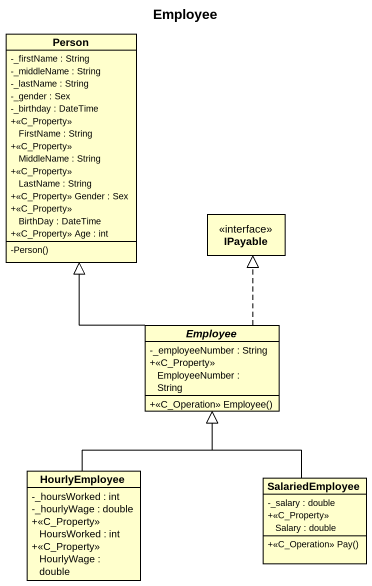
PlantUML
@startuml
title Employee
hide circle
hide empty members
skinparam classAttributeIconSize 0
class "Person" as Person_ {
  -_firstName : String
  -_middleName : String
  -_lastName : String
  -_gender : Sex
  -_birthday : DateTime
  +<<C_Property>> FirstName : String
  +<<C_Property>> MiddleName : String
  +<<C_Property>> LastName : String
  +<<C_Property>> Gender : Sex
  +<<C_Property>> BirthDay : DateTime
  +<<C_Property>> Age : int
  -Person()
}
interface IPayable
abstract class Employee {
  -_employeeNumber : String
  +<<C_Property>> EmployeeNumber : String
  +<<C_Operation>> Employee()
}
class HourlyEmployee {
  -_hoursWorked : int
  -_hourlyWage : double
  +<<C_Property>> HoursWorked : int
  +<<C_Property>> HourlyWage : double
}
class SalariedEmployee {
  -_salary : double
  +<<C_Property>> Salary : double
  +<<C_Operation>> Pay()
}
Employee -up-|> Person_
Employee .up.|> IPayable
HourlyEmployee -up-|> Employee
SalariedEmployee -up-|> Employee
@enduml
